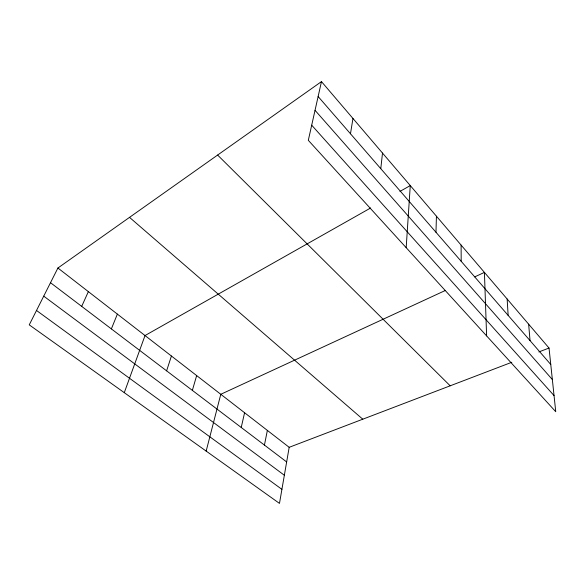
<?xml version="1.0" encoding="UTF-8"?>
<svg xmlns="http://www.w3.org/2000/svg" width="585" height="585" viewBox="0 0 585 585"><rect width="100%" height="100%" fill="white"/><g stroke="black" fill="none" stroke-linecap="round" stroke-linejoin="round"><path stroke-width="0.88" d="M435.979 232.267L436.432 216.201M406.18 247.667L410.275 185.577L399.957 191.412M380.784 168.677L382.502 153.058M350.481 133.775L352.96 118.47M511.809 362.269L289.18 447.313L279.484 503.4L29.25 324.865L57.915 268.018L321.472 81.6L549.03 348.046L555.75 411.723L308.31 140.32L321.472 81.6M264.435 445.09L267.36 430.392M241.232 427.474L244.581 412.732M206.161 451.093L220.786 394.29L445.426 290.431M192.363 390.378L196.655 375.577M166.608 370.832L171.42 356.016M124.276 392.667L145.021 335.549L370.641 207.982M111.369 328.902L117.366 314.108M81.695 306.379L88.364 291.623M474.684 276.902L484.424 272.398L486.61 335.885M538.873 351.929L549.03 348.046M36.504 310.474L281.911 489.345M43.729 296.149L284.347 475.254M50.507 282.709L286.65 461.945M57.915 268.018L289.18 447.313M129.519 217.371L362.773 419.196M217.62 155.062L450.179 385.808M311.703 125.197L554.046 395.592M315.037 110.316L552.35 379.541M318.13 96.51L550.763 364.484M528.65 324.185L530.039 340.609M507.144 299.008L508.146 315.395M461.104 245.093L461.192 261.305"/></g></svg>
